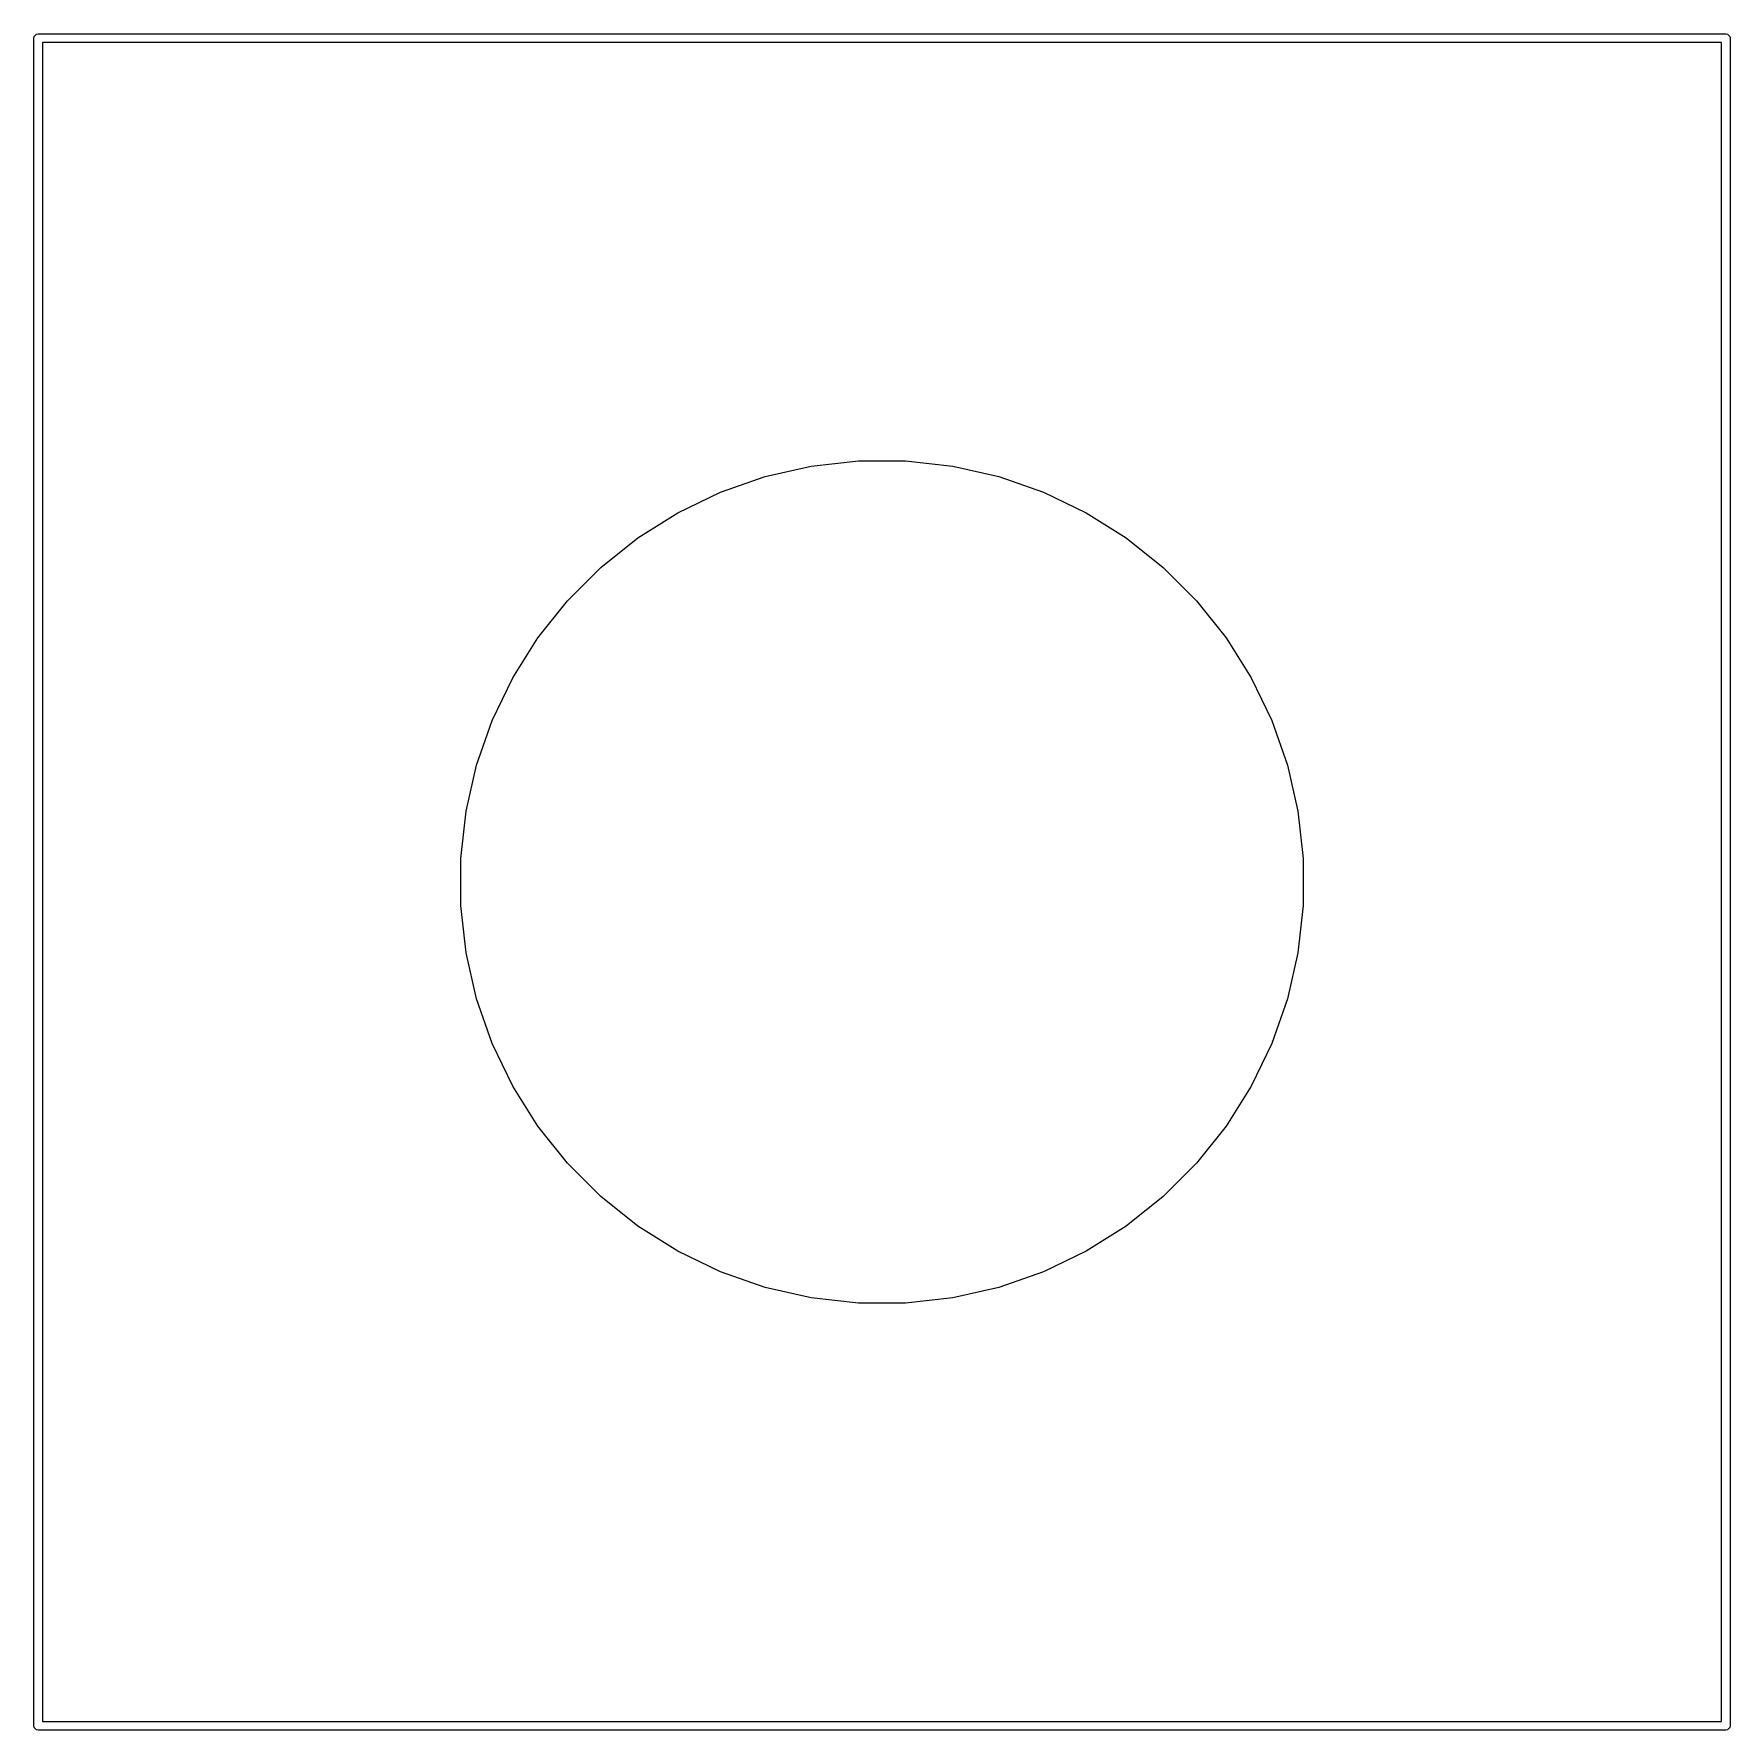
# Model space of a CAD drawing. Header units: millimetres. Extents: x 95 to 105, y -105 to -95.
import ezdxf

# ---------------------------------------------------------------- set-up
doc = ezdxf.new("R2010")
doc.units = ezdxf.units.MM
doc.layers.add('B.Mask', color=4, linetype='CONTINUOUS', true_color=0x02ffee)
doc.layers.add('Edge.Cuts', color=254, linetype='CONTINUOUS', true_color=0xd0d2cd)

msp = doc.modelspace()

# ---------------------------------------------------------------- linework, layer by layer
at = {"layer": 'B.Mask', "linetype": 'CONTINUOUS'}
for p, q in [((99.307911, -97.597707), (99.581234, -97.535322)), ((99.581234, -97.535322), (99.859824, -97.503933)), ((99.859824, -97.503933), (100.140176, -97.503933)), ((100.140176, -97.503933), (100.418766, -97.535322)), ((100.418766, -97.535322), (100.692089, -97.597707)), ((99.043291, -97.690301), (99.307911, -97.597707)), ((100.692089, -97.597707), (100.956709, -97.690301)), ((98.790703, -97.811941), (99.043291, -97.690301)), ((100.956709, -97.690301), (101.209297, -97.811941)), ((98.553322, -97.961098), (98.790703, -97.811941)), ((101.209297, -97.811941), (101.446678, -97.961098)), ((98.334134, -98.135895), (98.553322, -97.961098)), ((101.446678, -97.961098), (101.665866, -98.135895)), ((98.135895, -98.334134), (98.334134, -98.135895)), ((101.665866, -98.135895), (101.864105, -98.334134)), ((97.961098, -98.553322), (98.135895, -98.334134)), ((101.864105, -98.334134), (102.038902, -98.553322)), ((97.811941, -98.790703), (97.961098, -98.553322)), ((102.038902, -98.553322), (102.188059, -98.790703)), ((97.690301, -99.043291), (97.811941, -98.790703)), ((102.188059, -98.790703), (102.309699, -99.043291)), ((97.597707, -99.307911), (97.690301, -99.043291)), ((102.309699, -99.043291), (102.402293, -99.307911)), ((97.535322, -99.581234), (97.597707, -99.307911)), ((102.402293, -99.307911), (102.464678, -99.581234)), ((97.503933, -99.859824), (97.535322, -99.581234)), ((102.464678, -99.581234), (102.496067, -99.859824)), ((97.503933, -100.140176), (97.503933, -99.859824)), ((102.496067, -99.859824), (102.496067, -100.140176)), ((97.535322, -100.418766), (97.503933, -100.140176)), ((102.496067, -100.140176), (102.464678, -100.418766)), ((97.597707, -100.692089), (97.535322, -100.418766)), ((102.464678, -100.418766), (102.402293, -100.692089)), ((97.690301, -100.956709), (97.597707, -100.692089)), ((102.402293, -100.692089), (102.309699, -100.956709)), ((97.811941, -101.209297), (97.690301, -100.956709)), ((102.309699, -100.956709), (102.188059, -101.209297)), ((97.961098, -101.446678), (97.811941, -101.209297)), ((102.188059, -101.209297), (102.038902, -101.446678)), ((98.135895, -101.665866), (97.961098, -101.446678)), ((102.038902, -101.446678), (101.864105, -101.665866)), ((98.334134, -101.864105), (98.135895, -101.665866)), ((101.864105, -101.665866), (101.665866, -101.864105)), ((98.553322, -102.038902), (98.334134, -101.864105)), ((101.665866, -101.864105), (101.446678, -102.038902)), ((98.790703, -102.188059), (98.553322, -102.038902)), ((101.446678, -102.038902), (101.209297, -102.188059)), ((99.043291, -102.309699), (98.790703, -102.188059)), ((101.209297, -102.188059), (100.956709, -102.309699)), ((99.307911, -102.402293), (99.043291, -102.309699)), ((99.581234, -102.464678), (99.307911, -102.402293)), ((100.692089, -102.402293), (100.418766, -102.464678)), ((100.956709, -102.309699), (100.692089, -102.402293)), ((99.859824, -102.496067), (99.581234, -102.464678)), ((100.140176, -102.496067), (99.859824, -102.496067)), ((100.418766, -102.464678), (100.140176, -102.496067))]:
    msp.add_line(p, q, dxfattribs=at)
at = {"layer": 'Edge.Cuts', "linetype": 'CONTINUOUS'}
for p, q in [((94.975, -95), (94.976903, -94.990433)), ((94.975, -105), (94.975, -95)), ((94.976903, -94.990433), (94.990433, -94.976903)), ((94.990433, -94.976903), (95, -94.975)), ((95, -94.975), (105, -94.975)), ((95.025, -95.025), (95.025, -104.975)), ((104.975, -95.025), (95.025, -95.025)), ((104.975, -104.975), (104.975, -95.025)), ((105, -94.975), (105.009567, -94.976903)), ((105.009567, -94.976903), (105.023097, -94.990433)), ((105.023097, -94.990433), (105.025, -95)), ((105.025, -95), (105.025, -105)), ((94.976903, -105.009567), (94.975, -105)), ((94.990433, -105.023097), (94.976903, -105.009567)), ((95.025, -104.975), (104.975, -104.975)), ((105.023097, -105.009567), (105.009567, -105.023097)), ((105.025, -105), (105.023097, -105.009567)), ((95, -105.025), (94.990433, -105.023097)), ((105, -105.025), (95, -105.025)), ((105.009567, -105.023097), (105, -105.025))]:
    msp.add_line(p, q, dxfattribs=at)

doc.saveas('drawing.dxf')
